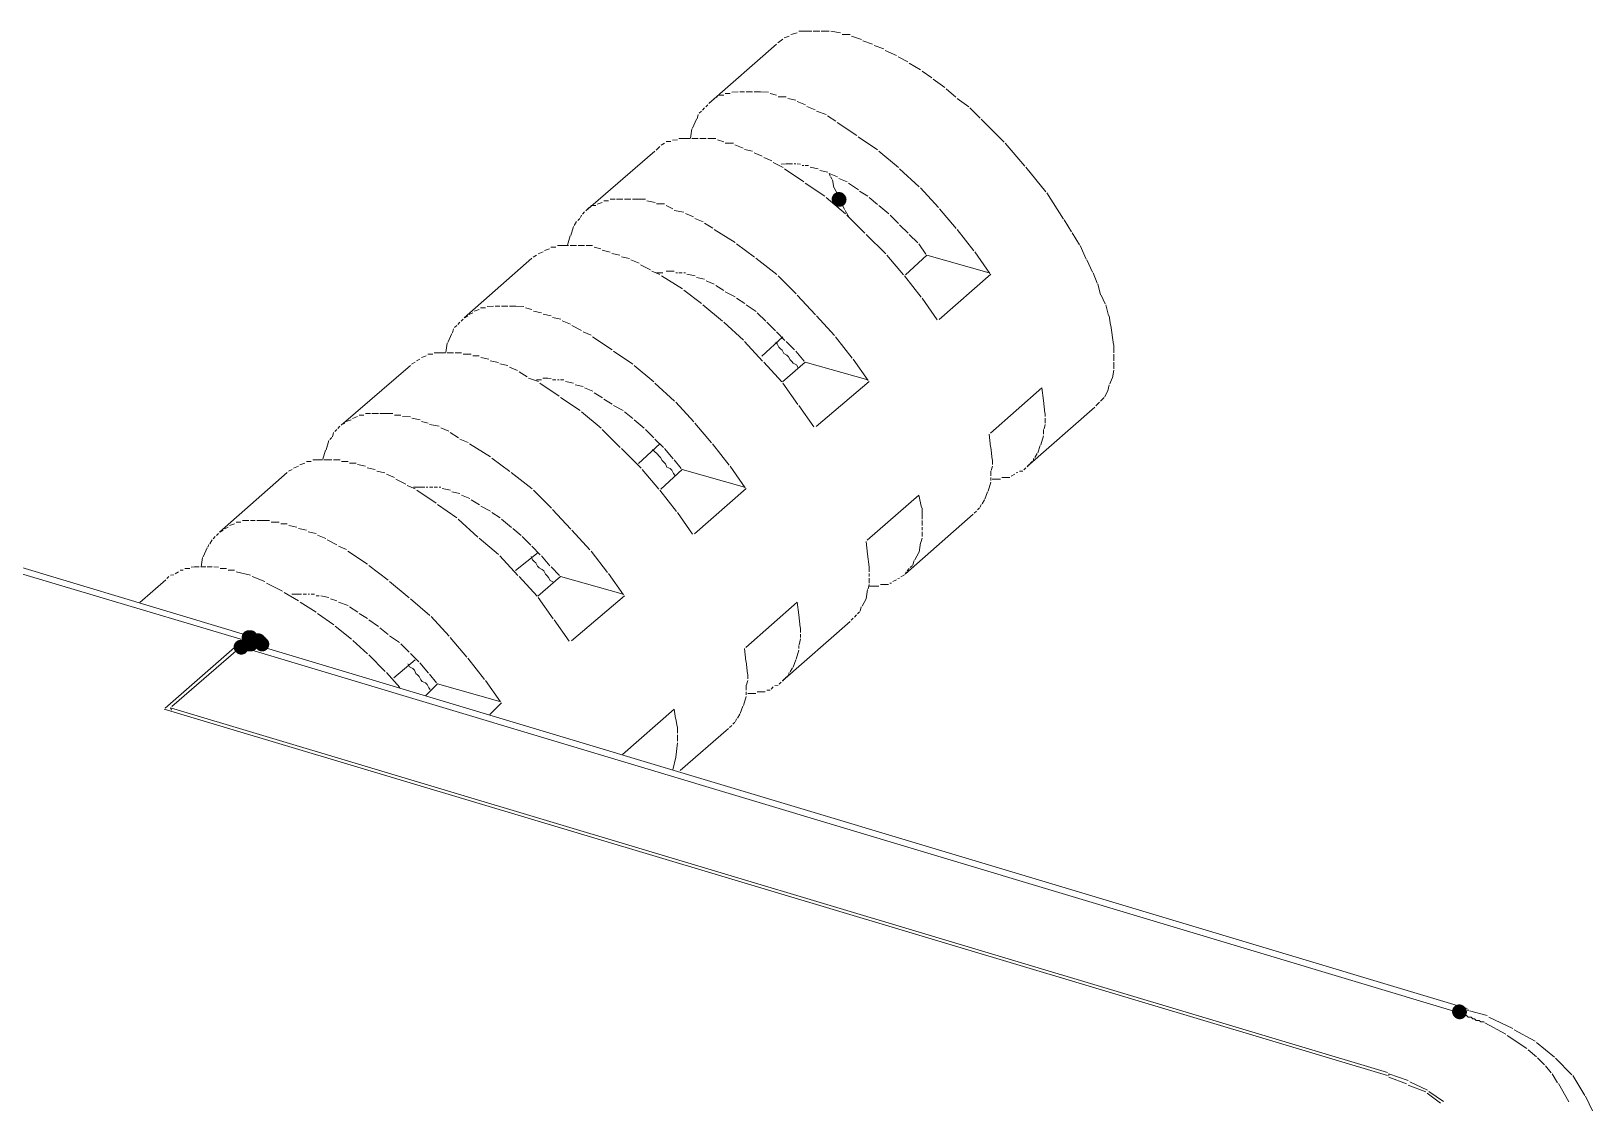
# Model space of a CAD drawing. Header units: millimetres. Extents: x 0 to 297, y 0 to 208.
# Drawn here: x 245.9 to 264.62, y 80 to 92.84 of the extents above; entities that cross this region are included whole.
import ezdxf

# ---------------------------------------------------------------- set-up
doc = ezdxf.new("R2010")
doc.units = ezdxf.units.MM

msp = doc.modelspace()

# ---------------------------------------------------------------- hatches: boundary and pattern name
h = msp.add_hatch(color=7)
edge = h.paths.add_edge_path(flags=0)
edge.add_spline(control_points=[(255.641788, 90.886398), (255.608243, 90.919943), (255.553351, 90.919943), (255.519806, 90.886398), (255.486261, 90.852853), (255.486261, 90.797961), (255.519806, 90.764416), (255.519806, 90.764416), (255.525451, 90.758772), (255.525451, 90.758772), (255.558996, 90.725227), (255.613888, 90.725227), (255.647433, 90.758772), (255.680978, 90.792317), (255.680978, 90.847208), (255.647433, 90.880753), (255.647433, 90.880753), (255.641788, 90.886398), (255.641788, 90.886398)], knot_values=[0, 0, 0, 0, 1, 1, 1, 2, 2, 2, 3, 3, 3, 4, 4, 4, 5, 5, 5, 6, 6, 6, 6], degree=3, periodic=1)
h = msp.add_hatch(color=7)
edge = h.paths.add_edge_path(flags=0)
edge.add_spline(control_points=[(248.473696, 85.519942), (248.440151, 85.553487), (248.38526, 85.553487), (248.351715, 85.519942), (248.31817, 85.486397), (248.31817, 85.431506), (248.351715, 85.397961), (248.351715, 85.397961), (248.357359, 85.392316), (248.357359, 85.392316), (248.390904, 85.358771), (248.445796, 85.358771), (248.479341, 85.392316), (248.512886, 85.425861), (248.512886, 85.480753), (248.479341, 85.514298), (248.479341, 85.514298), (248.473696, 85.519942), (248.473696, 85.519942)], knot_values=[0, 0, 0, 0, 1, 1, 1, 2, 2, 2, 3, 3, 3, 4, 4, 4, 5, 5, 5, 6, 6, 6, 6], degree=3, periodic=1)
h = msp.add_hatch(color=7)
edge = h.paths.add_edge_path(flags=0)
edge.add_spline(control_points=[(248.473696, 85.519942), (248.440151, 85.553487), (248.38526, 85.553487), (248.351715, 85.519942), (248.31817, 85.486397), (248.31817, 85.431506), (248.351715, 85.397961), (248.351715, 85.397961), (248.357359, 85.392316), (248.357359, 85.392316), (248.390904, 85.358771), (248.445796, 85.358771), (248.479341, 85.392316), (248.512886, 85.425861), (248.512886, 85.480753), (248.479341, 85.514298), (248.479341, 85.514298), (248.473696, 85.519942), (248.473696, 85.519942)], knot_values=[0, 0, 0, 0, 1, 1, 1, 2, 2, 2, 3, 3, 3, 4, 4, 4, 5, 5, 5, 6, 6, 6, 6], degree=3, periodic=1)
h = msp.add_hatch(color=7)
edge = h.paths.add_edge_path(flags=0)
edge.add_spline(control_points=[(248.569652, 85.634948), (248.536107, 85.668493), (248.481215, 85.668493), (248.44767, 85.634948), (248.414125, 85.601403), (248.414125, 85.546511), (248.44767, 85.512966), (248.44767, 85.512966), (248.453315, 85.507322), (248.453315, 85.507322), (248.48686, 85.473777), (248.541751, 85.473777), (248.575296, 85.507322), (248.608841, 85.540867), (248.608841, 85.595758), (248.575296, 85.629303), (248.575296, 85.629303), (248.569652, 85.634948), (248.569652, 85.634948)], knot_values=[0, 0, 0, 0, 1, 1, 1, 2, 2, 2, 3, 3, 3, 4, 4, 4, 5, 5, 5, 6, 6, 6, 6], degree=3, periodic=1)
h = msp.add_hatch(color=7)
edge = h.paths.add_edge_path(flags=0)
edge.add_spline(control_points=[(248.569652, 85.634948), (248.536107, 85.668493), (248.481215, 85.668493), (248.44767, 85.634948), (248.414125, 85.601403), (248.414125, 85.546511), (248.44767, 85.512966), (248.44767, 85.512966), (248.453315, 85.507322), (248.453315, 85.507322), (248.48686, 85.473777), (248.541751, 85.473777), (248.575296, 85.507322), (248.608841, 85.540867), (248.608841, 85.595758), (248.575296, 85.629303), (248.575296, 85.629303), (248.569652, 85.634948), (248.569652, 85.634948)], knot_values=[0, 0, 0, 0, 1, 1, 1, 2, 2, 2, 3, 3, 3, 4, 4, 4, 5, 5, 5, 6, 6, 6, 6], degree=3, periodic=1)
h = msp.add_hatch(color=7)
edge = h.paths.add_edge_path(flags=0)
edge.add_spline(control_points=[(248.569652, 85.558395), (248.536107, 85.59194), (248.481215, 85.59194), (248.44767, 85.558395), (248.414125, 85.52485), (248.414125, 85.469958), (248.44767, 85.436413), (248.44767, 85.436413), (248.453315, 85.430769), (248.453315, 85.430769), (248.48686, 85.397224), (248.541751, 85.397224), (248.575296, 85.430769), (248.608841, 85.464314), (248.608841, 85.519206), (248.575296, 85.552751), (248.575296, 85.552751), (248.569652, 85.558395), (248.569652, 85.558395)], knot_values=[0, 0, 0, 0, 1, 1, 1, 2, 2, 2, 3, 3, 3, 4, 4, 4, 5, 5, 5, 6, 6, 6, 6], degree=3, periodic=1)
h = msp.add_hatch(color=7)
edge = h.paths.add_edge_path(flags=0)
edge.add_spline(control_points=[(248.588702, 85.634948), (248.555157, 85.668493), (248.500265, 85.668493), (248.46672, 85.634948), (248.433175, 85.601403), (248.433175, 85.546511), (248.46672, 85.512966), (248.46672, 85.512966), (248.472365, 85.507322), (248.472365, 85.507322), (248.50591, 85.473777), (248.560801, 85.473777), (248.594346, 85.507322), (248.627891, 85.540867), (248.627891, 85.595758), (248.594346, 85.629303), (248.594346, 85.629303), (248.588702, 85.634948), (248.588702, 85.634948)], knot_values=[0, 0, 0, 0, 1, 1, 1, 2, 2, 2, 3, 3, 3, 4, 4, 4, 5, 5, 5, 6, 6, 6, 6], degree=3, periodic=1)
h = msp.add_hatch(color=7)
edge = h.paths.add_edge_path(flags=0)
edge.add_spline(control_points=[(248.588702, 85.558395), (248.555157, 85.59194), (248.500265, 85.59194), (248.46672, 85.558395), (248.433175, 85.52485), (248.433175, 85.469958), (248.46672, 85.436413), (248.46672, 85.436413), (248.472365, 85.430769), (248.472365, 85.430769), (248.50591, 85.397224), (248.560801, 85.397224), (248.594346, 85.430769), (248.627891, 85.464314), (248.627891, 85.519206), (248.594346, 85.552751), (248.594346, 85.552751), (248.588702, 85.558395), (248.588702, 85.558395)], knot_values=[0, 0, 0, 0, 1, 1, 1, 2, 2, 2, 3, 3, 3, 4, 4, 4, 5, 5, 5, 6, 6, 6, 6], degree=3, periodic=1)
h = msp.add_hatch(color=7)
edge = h.paths.add_edge_path(flags=0)
edge.add_spline(control_points=[(248.684658, 85.596848), (248.651113, 85.630393), (248.596221, 85.630393), (248.562676, 85.596848), (248.529131, 85.563303), (248.529131, 85.508411), (248.562676, 85.474866), (248.562676, 85.474866), (248.56832, 85.469222), (248.56832, 85.469222), (248.601865, 85.435677), (248.656757, 85.435677), (248.690302, 85.469222), (248.723847, 85.502767), (248.723847, 85.557658), (248.690302, 85.591203), (248.690302, 85.591203), (248.684658, 85.596848), (248.684658, 85.596848)], knot_values=[0, 0, 0, 0, 1, 1, 1, 2, 2, 2, 3, 3, 3, 4, 4, 4, 5, 5, 5, 6, 6, 6, 6], degree=3, periodic=1)
h = msp.add_hatch(color=7)
edge = h.paths.add_edge_path(flags=0)
edge.add_spline(control_points=[(248.703708, 85.577445), (248.670163, 85.61099), (248.615271, 85.61099), (248.581726, 85.577445), (248.548181, 85.5439), (248.548181, 85.489008), (248.581726, 85.455463), (248.581726, 85.455463), (248.58737, 85.449819), (248.58737, 85.449819), (248.620915, 85.416274), (248.675807, 85.416274), (248.709352, 85.449819), (248.742897, 85.483364), (248.742897, 85.538256), (248.709352, 85.571801), (248.709352, 85.571801), (248.703708, 85.577445), (248.703708, 85.577445)], knot_values=[0, 0, 0, 0, 1, 1, 1, 2, 2, 2, 3, 3, 3, 4, 4, 4, 5, 5, 5, 6, 6, 6, 6], degree=3, periodic=1)
h = msp.add_hatch(color=7)
edge = h.paths.add_edge_path(flags=0)
edge.add_spline(control_points=[(248.722758, 85.558395), (248.689213, 85.59194), (248.634321, 85.59194), (248.600776, 85.558395), (248.567231, 85.52485), (248.567231, 85.469958), (248.600776, 85.436413), (248.600776, 85.436413), (248.60642, 85.430769), (248.60642, 85.430769), (248.639965, 85.397224), (248.694857, 85.397224), (248.728402, 85.430769), (248.761947, 85.464314), (248.761947, 85.519206), (248.728402, 85.552751), (248.728402, 85.552751), (248.722758, 85.558395), (248.722758, 85.558395)], knot_values=[0, 0, 0, 0, 1, 1, 1, 2, 2, 2, 3, 3, 3, 4, 4, 4, 5, 5, 5, 6, 6, 6, 6], degree=3, periodic=1)
h = msp.add_hatch(color=7)
edge = h.paths.add_edge_path(flags=0)
edge.add_spline(control_points=[(263.077991, 81.150437), (263.044446, 81.183982), (262.989554, 81.183982), (262.956009, 81.150437), (262.922464, 81.116892), (262.922464, 81.062), (262.956009, 81.028455), (262.956009, 81.028455), (262.961654, 81.022811), (262.961654, 81.022811), (262.995199, 80.989266), (263.05009, 80.989266), (263.083635, 81.022811), (263.11718, 81.056356), (263.11718, 81.111247), (263.083635, 81.144792), (263.083635, 81.144792), (263.077991, 81.150437), (263.077991, 81.150437)], knot_values=[0, 0, 0, 0, 1, 1, 1, 2, 2, 2, 3, 3, 3, 4, 4, 4, 5, 5, 5, 6, 6, 6, 6], degree=3, periodic=1)
h = msp.add_hatch(color=7)
h.dxf.hatch_style = 2
h.paths.add_polyline_path([(263.352139, 81.127722), (263.352139, 80.955214)])
h = msp.add_hatch(color=7)
h.dxf.hatch_style = 2
h.paths.add_polyline_path([(263.659056, 80.974264), (263.659056, 80.801756)])
h = msp.add_hatch(color=7)
h.dxf.hatch_style = 2
h.paths.add_polyline_path([(263.927167, 80.821158), (263.927167, 80.64865)])
h = msp.add_hatch(color=7)
h.dxf.hatch_style = 2
h.paths.add_polyline_path([(264.157178, 80.629247), (264.157178, 80.456739)])
h = msp.add_hatch(color=7)
h.dxf.hatch_style = 2
h.paths.add_polyline_path([(264.368139, 80.418639), (264.368139, 80.246131)])
h = msp.add_hatch(color=7)
h.dxf.hatch_style = 2
h.paths.add_polyline_path([(264.521244, 80.169578), (264.521244, 79.997069)])

# ---------------------------------------------------------------- linework, layer by layer
at = {"color": 7, "lineweight": 15}
for points in [[(255.158875, 92.837651), (255.101019, 92.837299)], [(255.158875, 92.837651), (255.254831, 92.837651)], [(255.273881, 92.837651), (255.350786, 92.837651)], [(255.369836, 92.837651), (255.465792, 92.837651)], [(255.484842, 92.837651), (255.600553, 92.817896)], [(254.833261, 92.684546), (254.023283, 91.970524)], [(254.909814, 92.742049), (254.848431, 92.699715)], [(254.986367, 92.780149), (254.9271, 92.758982)], [(255.082322, 92.818601), (255.004358, 92.79814)], [(255.618897, 92.799551), (255.715206, 92.799199)], [(255.733903, 92.780149), (255.850672, 92.740285)], [(255.867958, 92.722646), (255.984728, 92.682782)], [(256.002367, 92.665143), (256.118783, 92.625279)], [(256.136422, 92.60764), (256.272594, 92.548374)], [(256.289881, 92.531088), (256.407356, 92.471115)], [(256.423936, 92.454535), (256.561167, 92.374807)], [(256.577394, 92.358579), (256.695928, 92.278499)], [(254.277283, 92.090468), (254.219428, 92.089763)], [(254.373239, 92.109518), (254.296333, 92.109165)], [(254.449792, 92.109518), (254.392289, 92.109518)], [(254.545747, 92.109518), (254.469194, 92.109518)], [(254.641703, 92.109518), (254.564797, 92.109518)], [(254.641703, 92.109518), (254.737658, 92.109165)], [(254.756708, 92.090468), (254.834672, 92.069654)], [(256.71145, 92.262976), (256.849386, 92.16314)], [(256.864908, 92.147971), (256.9845, 92.047429)], [(253.970719, 91.91796), (253.946025, 91.892913)], [(254.009172, 91.95606), (253.984478, 91.931365)], [(254.066675, 92.013563), (254.022578, 91.969818)], [(254.124178, 92.052015), (254.08255, 92.02979)], [(254.200731, 92.071065), (254.142522, 92.070713)], [(254.852311, 92.052015), (254.948619, 92.051663)], [(254.967317, 92.032965), (255.064331, 92.012857)], [(255.082322, 91.994513), (255.180042, 91.954296)], [(255.197328, 91.93701), (255.295047, 91.896793)], [(256.998964, 92.032965), (257.1369, 91.933129)], [(257.152069, 91.91796), (257.272719, 91.79731)], [(253.874764, 91.783551), (253.826081, 91.677365)], [(253.894167, 91.841054), (253.881114, 91.789901)], [(253.932267, 91.879507), (253.907572, 91.854813)], [(255.312333, 91.879507), (255.42875, 91.839643)], [(255.446389, 91.822004), (255.545519, 91.761326)], [(255.561394, 91.745451), (255.794933, 91.588465)], [(257.286478, 91.783551), (257.560233, 91.509796)], [(253.645106, 91.53449), (253.586897, 91.534138)], [(253.740708, 91.55354), (253.663803, 91.553188)], [(253.740708, 91.55354), (253.798211, 91.55354)], [(253.817261, 91.668546), (253.801386, 91.556715)], [(253.817261, 91.55354), (253.894167, 91.55354)], [(253.913217, 91.55354), (253.989769, 91.55354)], [(254.009172, 91.55354), (254.105128, 91.55354)], [(254.124178, 91.53449), (254.202142, 91.514029)], [(255.810808, 91.572943), (256.043994, 91.41631)], [(253.376642, 91.400435), (252.547967, 90.686765)], [(253.434144, 91.457938), (253.390047, 91.41384)], [(253.491647, 91.496038), (253.450019, 91.473813)], [(253.5682, 91.51544), (253.510344, 91.514735)], [(254.219781, 91.496038), (254.316089, 91.496038)], [(254.334786, 91.476988), (254.432858, 91.436771)], [(254.449792, 91.419485), (254.546806, 91.399376)], [(254.564797, 91.381385), (254.662869, 91.340815)], [(256.059869, 91.400435), (256.294467, 91.20429)], [(257.573992, 91.496038), (257.810353, 91.221224)], [(254.679803, 91.323882), (254.777875, 91.283313)], [(254.794808, 91.266379), (254.912283, 91.206054)], [(254.948267, 91.246976), (254.890058, 91.246624)], [(254.928864, 91.189474), (255.162403, 91.03284)], [(254.948267, 91.246976), (255.024819, 91.246976)], [(255.043869, 91.246976), (255.063272, 91.246976)], [(255.082322, 91.246976), (255.121833, 91.245918)], [(255.139825, 91.227926), (255.158875, 91.227926)], [(255.178278, 91.227926), (255.217436, 91.226868)], [(255.235781, 91.208876), (255.332442, 91.188415)], [(255.350786, 91.170424), (255.447447, 91.150315)], [(256.308931, 91.189474), (256.543881, 90.973574)], [(257.823053, 91.208876), (258.060119, 90.914307)], [(255.178278, 91.016965), (255.411464, 90.860332)], [(255.465792, 91.131971), (255.476375, 91.102338)], [(255.465792, 91.131971), (255.563511, 91.091754)], [(255.484842, 91.093871), (255.495425, 91.063885)], [(255.503892, 91.055418), (255.519414, 90.963343)], [(255.580797, 91.074468), (255.678517, 91.034251)], [(255.695803, 91.016965), (255.814336, 90.936885)], [(252.744111, 90.786954), (252.684492, 90.765788)], [(252.820664, 90.806357), (252.762808, 90.805651)], [(252.897569, 90.825407), (252.839361, 90.824701)], [(252.993172, 90.825407), (252.916619, 90.825407)], [(253.089128, 90.825407), (253.012575, 90.825407)], [(253.185083, 90.825407), (253.108178, 90.825407)], [(253.185083, 90.825407), (253.261989, 90.825054)], [(253.280686, 90.806357), (253.3777, 90.786249)], [(255.427339, 90.844457), (255.661936, 90.648313)], [(255.523294, 90.959463), (255.570919, 90.873738)], [(255.580797, 90.86386), (255.580797, 90.844457)], [(255.599847, 90.806357), (255.648883, 90.699818)], [(255.829858, 90.921363), (255.928989, 90.860685)], [(255.944864, 90.844457), (256.045053, 90.763318)], [(256.557992, 90.959463), (256.77495, 90.723454)], [(258.072114, 90.90196), (258.272492, 90.586576)], [(252.476, 90.595396), (252.450953, 90.570701)], [(252.49505, 90.633849), (252.484467, 90.603863)], [(252.533503, 90.671949), (252.508456, 90.647254)], [(252.591006, 90.729451), (252.546908, 90.685707)], [(252.667558, 90.748854), (252.60935, 90.748149)], [(253.395692, 90.767904), (253.492, 90.767551)], [(253.510697, 90.748854), (253.590072, 90.707579)], [(253.606653, 90.691351), (253.722364, 90.671243)], [(253.740708, 90.652899), (253.838781, 90.612682)], [(253.855714, 90.595396), (253.953786, 90.555179)], [(255.65735, 90.691351), (255.704975, 90.605274)], [(255.6764, 90.633849), (255.893006, 90.417243)], [(256.059869, 90.748854), (256.179461, 90.648313)], [(256.193925, 90.633849), (256.295525, 90.532249)], [(256.788003, 90.710401), (256.986617, 90.473688)], [(252.399094, 90.49944), (252.366992, 90.390785)], [(252.437547, 90.556943), (252.409678, 90.510376)], [(253.970719, 90.537893), (254.06985, 90.477215)], [(254.085725, 90.46134), (254.337961, 90.30506)], [(255.906411, 90.403838), (256.142067, 90.168182)], [(256.308931, 90.518843), (256.410531, 90.417243)], [(256.423936, 90.403838), (256.525536, 90.302238)], [(256.998964, 90.46134), (257.197931, 90.204871)], [(258.283075, 90.576346), (258.3688, 90.433118)], [(258.378678, 90.422888), (258.464403, 90.27966)], [(252.111581, 90.231329), (252.052314, 90.210163)], [(252.188486, 90.250379), (252.130278, 90.250026)], [(252.265039, 90.269782), (252.206831, 90.269076)], [(252.265039, 90.269782), (252.341592, 90.269782)], [(252.360994, 90.384435), (252.328539, 90.275779)], [(252.360994, 90.269782), (252.437547, 90.269782)], [(252.456597, 90.269782), (252.533503, 90.269782)], [(252.552553, 90.269782), (252.629458, 90.269076)], [(252.648508, 90.250379), (252.726472, 90.229918)], [(254.354189, 90.288832), (254.568678, 90.131493)], [(256.538942, 90.288832), (256.623608, 90.165713)], [(258.474633, 90.269782), (258.543425, 90.105035)], [(251.900972, 90.116324), (251.090994, 89.402301)], [(251.958475, 90.154776), (251.916847, 90.132199)], [(252.035028, 90.192876), (251.975408, 90.17171)], [(252.744111, 90.212279), (252.841125, 90.191818)], [(252.859117, 90.173826), (252.956131, 90.153718)], [(252.974122, 90.135374), (253.071136, 90.115265)], [(253.089128, 90.097274), (253.186847, 90.056704)], [(253.204133, 90.039771), (253.321608, 89.979446)], [(254.5842, 90.116324), (254.837142, 89.920532)], [(256.155472, 90.154776), (256.354086, 89.91771)], [(256.634897, 90.154776), (256.380544, 89.919474)], [(256.634897, 90.154776), (257.383139, 89.94311)], [(257.209572, 90.192876), (257.390194, 89.935701)], [(258.551186, 90.097274), (258.619272, 89.952282)], [(253.338189, 89.962865), (253.436261, 89.922649)], [(253.395692, 89.943815), (253.472597, 89.943815)], [(253.453194, 89.905363), (253.705431, 89.749082)], [(253.5682, 89.962865), (253.510344, 89.962513)], [(253.5682, 89.962865), (253.607711, 89.96216)], [(253.625703, 89.943815), (253.645106, 89.943815)], [(253.664156, 89.943815), (253.702256, 89.943815)], [(253.721658, 89.943815), (253.742825, 89.941699)], [(253.760111, 89.924765), (253.856772, 89.904657)], [(253.874764, 89.886313), (253.971778, 89.866204)], [(253.989769, 89.84786), (254.087842, 89.807643)], [(254.852311, 89.905363), (255.068917, 89.68911)], [(256.366433, 89.905363), (256.5654, 89.648893)], [(257.401483, 89.924765), (256.783417, 89.383251)], [(258.628092, 89.943815), (258.677833, 89.817168)], [(253.721658, 89.732854), (253.936147, 89.575868)], [(254.104775, 89.790357), (254.203906, 89.729679)], [(254.219781, 89.713804), (254.337256, 89.653832)], [(255.082322, 89.675351), (255.299281, 89.439343)], [(258.685594, 89.80976), (258.718403, 89.680643)], [(258.723694, 89.675351), (258.772731, 89.569165)], [(251.268442, 89.502843), (251.208822, 89.481676)], [(251.344994, 89.522246), (251.287139, 89.52154)], [(251.44095, 89.541296), (251.364044, 89.540943)], [(251.517503, 89.541296), (251.46, 89.541296)], [(251.613458, 89.541296), (251.536906, 89.541296)], [(251.709061, 89.541296), (251.632508, 89.541296)], [(251.709061, 89.541296), (251.805369, 89.540943)], [(251.824067, 89.522246), (251.902383, 89.501785)], [(251.920022, 89.483793), (252.017036, 89.463685)], [(253.951669, 89.560346), (254.186267, 89.364201)], [(254.354189, 89.637251), (254.452967, 89.576574)], [(254.469194, 89.560346), (254.587728, 89.480265)], [(256.577394, 89.637251), (256.757664, 89.380076)], [(258.781197, 89.560346), (258.814358, 89.431582)], [(250.999978, 89.311285), (250.975283, 89.28659)], [(251.038431, 89.349738), (251.013736, 89.325043)], [(251.076883, 89.387838), (251.051836, 89.363143)], [(251.134386, 89.42629), (251.092758, 89.404065)], [(251.191889, 89.464743), (251.150261, 89.442165)], [(252.035028, 89.44534), (252.131689, 89.425232)], [(252.150033, 89.40724), (252.246694, 89.387132)], [(252.265039, 89.368788), (252.362758, 89.328571)], [(252.380044, 89.311285), (252.497519, 89.251313)], [(254.200731, 89.349738), (254.435681, 89.133838)], [(254.60325, 89.464743), (254.704497, 89.363143)], [(254.718256, 89.349738), (254.819503, 89.248138)], [(255.312333, 89.42629), (255.529292, 89.190282)], [(258.81965, 89.42629), (258.835525, 89.31446)], [(258.8387, 89.311285), (258.854928, 89.199454)], [(250.884972, 89.100676), (250.869097, 88.988846)], [(250.942475, 89.215682), (250.893792, 89.109143)], [(250.961878, 89.273185), (250.948825, 89.221679)], [(252.5141, 89.234732), (252.612172, 89.194163)], [(252.629106, 89.177229), (252.862644, 89.020596)], [(254.449792, 89.119726), (254.66675, 88.883365)], [(254.909814, 89.177229), (254.655461, 88.941926)], [(254.823736, 89.110201), (254.842786, 89.090799), (254.861836, 89.052699), (254.881239, 89.033296), (254.900289, 89.014246), (254.919339, 88.975793), (254.957792, 88.956743), (254.976842, 88.937693), (254.996244, 88.89924), (255.015294, 88.88019), (255.034344, 88.860788), (255.072797, 88.841738), (255.091847, 88.803285)], [(254.833261, 89.234732), (254.934508, 89.133132)], [(254.948267, 89.119726), (255.049514, 89.018126)], [(255.542344, 89.177229), (255.741311, 88.92076)], [(258.858103, 89.196279), (258.873978, 89.084449)], [(250.559358, 88.908765), (250.517731, 88.88654)], [(250.635911, 88.947218), (250.576292, 88.926051)], [(250.712464, 88.966268), (250.654608, 88.965915)], [(250.789369, 88.985671), (250.731161, 88.984965)], [(250.789369, 88.985671), (250.865922, 88.985671)], [(250.884972, 88.985671), (250.961878, 88.985671)], [(250.980928, 88.985671), (251.057833, 88.985318)], [(251.076883, 88.966268), (251.172839, 88.966268)], [(251.191889, 88.947218), (251.268794, 88.946865)], [(251.287492, 88.928168), (251.384506, 88.90806)], [(252.878167, 89.004721), (253.111706, 88.848088)], [(255.063272, 89.004721), (255.165578, 88.883013)], [(255.753306, 88.908765), (255.933575, 88.65159)], [(258.877153, 89.081274), (258.877153, 88.985671)], [(258.877153, 88.966268), (258.877153, 88.889715)], [(250.444353, 88.832213), (249.615678, 88.118543)], [(250.501856, 88.870665), (250.460228, 88.848088)], [(251.402497, 88.889715), (251.499511, 88.869607)], [(251.517503, 88.851263), (251.614517, 88.831154)], [(251.632508, 88.813163), (251.730581, 88.772593)], [(251.747514, 88.75566), (251.846644, 88.694982)], [(253.127581, 88.832213), (253.361825, 88.636068)], [(254.679803, 88.870665), (254.896761, 88.634304)], [(255.178278, 88.870665), (254.905228, 88.635715)], [(255.178278, 88.870665), (255.926519, 88.658999)], [(258.877153, 88.77471), (258.861631, 88.682635)], [(258.877153, 88.870665), (258.877153, 88.79376)], [(251.862519, 88.678754), (251.978936, 88.63889)], [(252.015978, 88.659704), (251.957769, 88.658999)], [(251.996575, 88.621251), (252.230114, 88.464618)], [(252.092531, 88.678754), (252.034322, 88.678401)], [(252.092531, 88.678754), (252.131689, 88.678049)], [(252.150033, 88.659704), (252.188486, 88.659704)], [(252.207536, 88.659704), (252.226586, 88.659704)], [(252.245989, 88.659704), (252.285147, 88.658646)], [(252.303492, 88.640654), (252.400153, 88.620546)], [(252.418497, 88.602201), (252.515158, 88.582093)], [(252.533503, 88.563749), (252.631222, 88.523532)], [(253.376642, 88.621251), (253.611592, 88.405351)], [(254.909814, 88.621251), (255.090436, 88.364076)], [(255.944864, 88.640654), (255.307747, 88.099493)], [(258.014611, 88.563749), (257.396544, 88.022588)], [(258.014611, 88.563749), (258.031544, 88.413113)], [(258.81965, 88.602201), (258.805186, 88.530235)], [(258.858103, 88.678754), (258.828117, 88.610668)], [(252.245989, 88.448743), (252.479175, 88.29211)], [(252.648508, 88.506246), (252.747286, 88.445568)], [(252.763514, 88.429693), (252.862292, 88.369015)], [(252.878167, 88.35314), (252.995994, 88.293168)], [(253.625703, 88.39124), (253.842661, 88.155232)], [(255.101372, 88.35314), (255.281994, 88.095965)], [(258.034014, 88.410643), (258.050594, 88.259654)], [(258.704644, 88.39124), (258.660547, 88.347496)], [(258.762147, 88.448743), (258.71805, 88.404999)], [(258.8006, 88.525649), (258.770614, 88.457563)], [(249.735269, 88.180632), (249.67565, 88.159465)], [(249.811822, 88.219085), (249.752203, 88.197565)], [(249.888375, 88.238135), (249.830519, 88.237429)], [(249.965281, 88.257185), (249.907072, 88.256832)], [(250.060883, 88.257185), (249.984331, 88.257185)], [(250.156839, 88.257185), (250.080286, 88.257185)], [(250.156839, 88.257185), (250.233744, 88.256832)], [(250.252794, 88.238135), (250.3297, 88.237782)], [(250.348397, 88.219085), (250.444706, 88.218732)], [(250.463403, 88.199682), (250.560417, 88.179574)], [(250.578408, 88.161582), (250.656372, 88.140768)], [(252.49505, 88.276588), (252.729647, 88.08009)], [(253.012575, 88.276588), (253.112764, 88.195449)], [(253.127581, 88.180632), (253.247172, 88.08009)], [(258.647142, 88.333738), (257.837517, 87.620068)], [(258.053064, 88.257185), (258.053064, 88.219085)], [(258.053064, 88.199682), (258.053064, 88.142179)], [(249.524308, 88.027174), (249.511256, 87.975668)], [(249.562761, 88.065626), (249.538067, 88.040932)], [(249.601214, 88.104079), (249.576167, 88.079032)], [(249.658364, 88.142179), (249.617089, 88.119954)], [(250.674364, 88.123129), (250.790075, 88.103021)], [(250.808419, 88.084676), (250.906139, 88.04446)], [(250.923425, 88.027174), (251.022556, 87.966496)], [(252.744111, 88.065626), (252.960717, 87.849021)], [(253.261636, 88.065626), (253.363236, 87.964026)], [(253.855714, 88.142179), (254.054328, 87.905465)], [(257.382081, 88.008124), (257.399014, 87.857135)], [(258.034014, 87.989074), (258.001558, 87.880065)], [(258.034014, 88.065626), (258.034014, 88.008124)], [(258.053064, 88.123129), (258.040011, 88.071624)], [(249.428706, 87.816565), (249.39625, 87.707557)], [(249.466806, 87.931571), (249.434703, 87.822563)], [(249.505258, 87.969671), (249.480564, 87.944976)], [(251.038431, 87.950621), (251.13615, 87.910404)], [(251.153436, 87.893118), (251.405672, 87.736838)], [(252.974122, 87.835615), (253.209778, 87.59996)], [(253.434144, 87.893118), (253.179792, 87.658168)], [(253.347714, 87.82609), (253.367117, 87.806688), (253.405217, 87.768588), (253.424619, 87.749185), (253.443669, 87.730135), (253.462719, 87.692035), (253.482122, 87.672632), (253.501172, 87.653582), (253.520222, 87.615129), (253.558675, 87.596079), (253.577725, 87.577029), (253.597128, 87.538576), (253.616178, 87.519526)], [(253.376642, 87.950621), (253.478242, 87.849021)], [(253.491647, 87.835615), (253.594306, 87.713907)], [(254.066675, 87.893118), (254.265642, 87.636649)], [(257.401483, 87.854665), (257.418064, 87.703676)], [(257.995561, 87.874068), (257.964164, 87.785168)], [(249.102739, 87.624654), (249.043119, 87.603488)], [(249.179292, 87.663107), (249.120025, 87.64194)], [(249.256197, 87.682157), (249.197989, 87.681804)], [(249.33275, 87.70156), (249.274542, 87.700854)], [(249.33275, 87.70156), (249.390253, 87.70156)], [(249.409303, 87.70156), (249.505258, 87.70156)], [(249.524308, 87.70156), (249.601567, 87.701207)], [(249.620264, 87.682157), (249.697169, 87.681804)], [(249.715867, 87.663107), (249.793125, 87.662754)], [(249.811822, 87.644057), (249.908836, 87.623949)], [(249.926828, 87.605604), (250.023842, 87.585496)], [(251.4219, 87.72061), (251.636389, 87.563624)], [(253.606653, 87.70156), (253.690261, 87.598549)], [(254.277283, 87.624654), (254.457906, 87.367479)], [(257.420533, 87.624654), (257.407481, 87.573501)], [(257.420533, 87.70156), (257.420533, 87.644057)], [(257.823053, 87.605604), (257.798358, 87.58091)], [(257.861506, 87.644057), (257.836458, 87.61901)], [(257.899606, 87.682157), (257.874911, 87.657463)], [(257.919008, 87.72061), (257.908072, 87.690976)], [(257.957108, 87.778113), (257.929592, 87.731193)], [(248.968683, 87.548101), (248.158706, 86.834079)], [(249.026186, 87.586554), (248.984558, 87.563976)], [(250.041833, 87.567151), (250.138494, 87.547043)], [(250.156839, 87.529051), (250.254558, 87.488482)], [(250.271844, 87.471549), (250.389319, 87.411576)], [(251.651911, 87.548101), (251.904853, 87.35231)], [(253.223183, 87.586554), (253.421797, 87.34984)], [(253.702256, 87.586554), (253.448256, 87.351251)], [(253.702256, 87.586554), (254.45085, 87.374888)], [(257.401483, 87.433096), (257.369028, 87.324088)], [(257.401483, 87.567151), (257.401483, 87.509649)], [(257.401483, 87.490599), (257.401483, 87.452146)], [(257.516489, 87.471549), (257.420181, 87.471196)], [(257.631494, 87.490599), (257.535186, 87.490246)], [(257.688997, 87.529051), (257.647369, 87.506474)], [(257.727097, 87.548101), (257.705931, 87.545985)], [(257.7846, 87.567151), (257.745442, 87.566446)], [(250.4059, 87.394643), (250.503972, 87.354426)], [(250.540308, 87.375593), (250.4821, 87.37524)], [(250.520906, 87.33714), (250.754444, 87.180507)], [(250.540308, 87.375593), (250.616861, 87.375593)], [(250.635911, 87.375593), (250.654961, 87.375593)], [(250.674364, 87.375593), (250.712464, 87.375593)], [(250.731867, 87.375593), (250.769967, 87.375593)], [(250.789369, 87.375593), (250.810536, 87.373476)], [(250.827469, 87.356543), (250.924483, 87.336435)], [(250.942475, 87.31809), (251.039489, 87.297982)], [(251.057481, 87.279638), (251.155553, 87.239421)], [(251.172486, 87.222135), (251.271617, 87.161457)], [(251.920022, 87.33714), (252.136628, 87.120888)], [(253.434144, 87.33714), (253.633111, 87.080671)], [(254.469194, 87.356543), (253.851128, 86.815029)], [(256.538942, 87.279638), (255.920875, 86.738476)], [(256.538942, 87.279638), (256.572456, 87.131118)], [(257.324578, 87.222135), (257.297061, 87.175568)], [(257.363031, 87.31809), (257.331986, 87.229543)], [(250.769967, 87.164985), (251.003506, 87.007999)], [(251.287492, 87.145582), (251.404967, 87.08561)], [(251.4219, 87.069029), (251.520678, 87.008351)], [(252.150033, 87.107482), (252.366992, 86.871121)], [(253.645106, 87.069029), (253.825375, 86.811854)], [(257.190522, 87.049979), (256.380897, 86.335957)], [(256.577394, 87.126532), (256.577394, 86.992476)], [(257.228975, 87.088079), (257.204281, 87.063385)], [(257.267075, 87.126532), (257.242381, 87.101838)], [(257.286478, 87.164985), (257.275894, 87.134999)], [(248.202097, 86.858068), (248.160469, 86.835843)], [(248.2596, 86.896521), (248.217972, 86.873943)], [(248.336153, 86.934974), (248.276533, 86.913807)], [(248.412706, 86.954024), (248.35485, 86.953318)], [(248.508661, 86.973074), (248.431403, 86.972721)], [(248.585214, 86.973074), (248.527711, 86.973074)], [(248.681169, 86.973074), (248.604264, 86.973074)], [(248.681169, 86.973074), (248.758075, 86.972721)], [(248.776772, 86.954024), (248.873081, 86.953671)], [(248.891778, 86.934974), (248.969036, 86.934621)], [(248.987733, 86.915571), (249.084394, 86.895463)], [(249.102739, 86.877471), (249.1994, 86.85701)], [(251.019381, 86.992476), (251.254331, 86.776576)], [(251.536906, 86.992476), (251.656497, 86.891935)], [(251.670961, 86.877471), (251.77115, 86.796332)], [(252.380044, 86.858068), (252.597003, 86.62206)], [(256.577394, 86.973074), (256.577394, 86.915571)], [(256.577394, 86.896521), (256.577394, 86.858068)], [(248.029589, 86.68556), (248.019006, 86.655926)], [(248.067689, 86.743063), (248.040172, 86.696143)], [(248.106142, 86.781515), (248.081447, 86.756821)], [(248.144594, 86.819968), (248.119547, 86.794921)], [(249.217744, 86.839018), (249.314406, 86.81891)], [(249.33275, 86.800565), (249.430469, 86.760349)], [(249.447756, 86.743063), (249.565231, 86.68309)], [(249.581811, 86.66651), (249.679883, 86.626293)], [(251.268442, 86.762465), (251.503039, 86.566321)], [(251.785967, 86.781515), (251.887214, 86.679915)], [(251.900972, 86.66651), (252.002219, 86.56491)], [(255.906411, 86.724013), (255.923344, 86.573024)], [(256.557992, 86.704963), (256.542117, 86.593132)], [(256.577394, 86.762465), (256.563989, 86.71096)], [(256.577394, 86.839018), (256.577394, 86.781515)], [(244.867289, 86.609007), (248.413411, 85.554201)], [(245.001344, 86.64746), (248.509367, 85.592301)], [(247.952683, 86.532454), (247.936808, 86.420624)], [(248.010186, 86.64746), (247.961503, 86.540921)], [(249.696817, 86.609007), (249.930356, 86.452374)], [(251.517503, 86.551504), (251.734461, 86.315496)], [(251.977525, 86.589957), (251.705181, 86.374763)], [(251.891447, 86.541979), (251.910497, 86.503526), (251.929547, 86.484476), (251.94895, 86.465426), (251.968, 86.426974), (251.98705, 86.407924), (252.025503, 86.388521), (252.044553, 86.369471), (252.063956, 86.331018), (252.083006, 86.311968), (252.102056, 86.292918), (252.121106, 86.254465), (252.159558, 86.235415)], [(252.015978, 86.551504), (252.118283, 86.429796)], [(252.610056, 86.609007), (252.809022, 86.352538)], [(255.925461, 86.570554), (255.942394, 86.419918)], [(256.481439, 86.494001), (256.468386, 86.442496)], [(256.538942, 86.589957), (256.491317, 86.503879)], [(247.550164, 86.302443), (247.525469, 86.277749)], [(247.607667, 86.321493), (247.568508, 86.320435)], [(247.665169, 86.359946), (247.623894, 86.337368)], [(247.722672, 86.378996), (247.683514, 86.377938)], [(247.799578, 86.398046), (247.741369, 86.397693)], [(247.857081, 86.417449), (247.817569, 86.41639)], [(247.857081, 86.417449), (247.914583, 86.417449)], [(247.933633, 86.417449), (247.991136, 86.417449)], [(248.010186, 86.417449), (248.067689, 86.417449)], [(248.087092, 86.417449), (248.144947, 86.416743)], [(248.163644, 86.398046), (248.24055, 86.397693)], [(248.2596, 86.378996), (248.336506, 86.378643)], [(248.355203, 86.359946), (248.528417, 86.320788)], [(248.546761, 86.302443), (248.701983, 86.243176)], [(249.945878, 86.436499), (250.180122, 86.26011)], [(251.747514, 86.302443), (251.964472, 86.066082)], [(252.245989, 86.302443), (251.972939, 86.067846)], [(252.130983, 86.417449), (252.232231, 86.315849)], [(252.245989, 86.302443), (252.994231, 86.090776)], [(252.820664, 86.340543), (253.001286, 86.083368)], [(255.944864, 86.417449), (255.944864, 86.359946)], [(255.944864, 86.340543), (255.944864, 86.302443)], [(256.366433, 86.321493), (256.324806, 86.299268)], [(256.385483, 86.359946), (256.3749, 86.32996)], [(256.423936, 86.398046), (256.399242, 86.373351)], [(256.462389, 86.436499), (256.437342, 86.411804)], [(247.512064, 86.26399), (247.200561, 85.99094)], [(248.719269, 86.225538), (248.913297, 86.127465)], [(248.930231, 86.110885), (249.105561, 86.012107)], [(250.195292, 86.24494), (250.429536, 86.048796)], [(255.925461, 86.148985), (255.909586, 86.037154)], [(255.944864, 86.206488), (255.931811, 86.154982)], [(256.059869, 86.187438), (255.944511, 86.187085)], [(255.944864, 86.28304), (255.944864, 86.225538)], [(256.174875, 86.206488), (256.078567, 86.206135)], [(256.212975, 86.225538), (256.191808, 86.223774)], [(256.270478, 86.26399), (256.229203, 86.241765)], [(256.308931, 86.28304), (256.287764, 86.281276)], [(249.083689, 86.091482), (249.025481, 86.091129)], [(249.083689, 86.091482), (249.141192, 86.091482)], [(249.121789, 85.995879), (249.316522, 85.877699)], [(249.160242, 86.091482), (249.198694, 86.091482)], [(249.217744, 86.091482), (249.236794, 86.091482)], [(249.256197, 86.091482), (249.295356, 86.090424)], [(249.3137, 86.072432), (249.3518, 86.072432)], [(249.371203, 86.072432), (249.467864, 86.052324)], [(249.486208, 86.033979), (249.564172, 86.013518)], [(249.581811, 85.995879), (249.698581, 85.955663)], [(249.715867, 85.938376), (249.814997, 85.877346)], [(250.444353, 86.033979), (250.67895, 85.837835)], [(251.977525, 86.053382), (252.158147, 85.796207)], [(253.012575, 86.072432), (252.375458, 85.531271)], [(255.082322, 85.995879), (254.464256, 85.454365)], [(255.082322, 85.995879), (255.099256, 85.84489)], [(255.848908, 85.938376), (255.835856, 85.886871)], [(255.906411, 86.033979), (255.858786, 85.948254)], [(249.33275, 85.861471), (249.528189, 85.723888)], [(249.830872, 85.861471), (249.930003, 85.800793)], [(249.945878, 85.784918), (250.064411, 85.704838)], [(250.693414, 85.823371), (250.910372, 85.58701)], [(252.169083, 85.784918), (252.349706, 85.527743)], [(255.714853, 85.765868), (254.904875, 85.051846)], [(255.101372, 85.842421), (255.118306, 85.691432)], [(255.753306, 85.803968), (255.728258, 85.779274)], [(255.791406, 85.842421), (255.766711, 85.817726)], [(255.829858, 85.880874), (255.805164, 85.855826)], [(248.441633, 85.545382), (248.422231, 85.545382)], [(248.441633, 85.564432), (248.441633, 85.545382)], [(248.489611, 85.573957), (248.468092, 85.572193)], [(248.537236, 85.583835), (248.518186, 85.583835)], [(248.556639, 85.583835), (248.537236, 85.583835)], [(248.566164, 85.573957), (248.587331, 85.572193)], [(249.543358, 85.708365), (249.739503, 85.550674)], [(250.080286, 85.688963), (250.180475, 85.607824)], [(250.195292, 85.59336), (250.313825, 85.512926)], [(250.923425, 85.573957), (251.122039, 85.337243)], [(255.120775, 85.554907), (255.106311, 85.48294)], [(255.120775, 85.688963), (255.120775, 85.63146)], [(255.120775, 85.61241), (255.120775, 85.573957)], [(248.432108, 85.535857), (247.507125, 84.725879)], [(248.412706, 85.458951), (247.584031, 84.745282)], [(248.412706, 85.458951), (262.979253, 81.088388)], [(248.470208, 85.497404), (248.449042, 85.495288)], [(248.470208, 85.497404), (248.489611, 85.497404)], [(248.546761, 85.497404), (263.113661, 81.12684)], [(248.661767, 85.497404), (248.661767, 85.478354)], [(249.754319, 85.535857), (249.931767, 85.37746)], [(249.945878, 85.363349), (250.143433, 85.166146)], [(250.329347, 85.497404), (250.430594, 85.395804)], [(250.444353, 85.382399), (250.5456, 85.281151)], [(254.449792, 85.439901), (254.466725, 85.288913)], [(255.101372, 85.420851), (255.069269, 85.311843)], [(255.101372, 85.478354), (255.101372, 85.439901)], [(250.501856, 85.305846), (250.248208, 85.090299)], [(250.415425, 85.257868), (250.434828, 85.219415), (250.472928, 85.200365), (250.492331, 85.181315), (250.511381, 85.142863), (250.530431, 85.123813), (250.549833, 85.10441), (250.568883, 85.06631), (250.587933, 85.046907), (250.626386, 85.027857), (250.645436, 85.008807), (250.664839, 84.970354), (250.683889, 84.951304)], [(250.559358, 85.267393), (250.661664, 85.145685)], [(251.134386, 85.324896), (251.333353, 85.068426)], [(254.469194, 85.286443), (254.485775, 85.135807)], [(255.024819, 85.20989), (254.997303, 85.162971)], [(255.063272, 85.305846), (255.031875, 85.216946)], [(250.156839, 85.152388), (250.316647, 84.973529)], [(250.769967, 85.018332), (250.630267, 84.878632)], [(250.674364, 85.133338), (250.757972, 85.030679)], [(250.769967, 85.018332), (251.518561, 84.806665)], [(251.344994, 85.056785), (251.525617, 84.79961)], [(254.469194, 84.999282), (254.469194, 84.941779)], [(254.488244, 85.056785), (254.475192, 85.005279)], [(254.488244, 85.133338), (254.488244, 85.075835)], [(254.794808, 84.979879), (254.770114, 84.955185)], [(254.852311, 84.999282), (254.813153, 84.998224)], [(254.890764, 85.037382), (254.866069, 85.012688)], [(254.928864, 85.075835), (254.904169, 85.05114)], [(254.967317, 85.114288), (254.942622, 85.08924)], [(254.986367, 85.152388), (254.975783, 85.122754)], [(251.536906, 84.788321), (251.396853, 84.648621)], [(254.469194, 84.864874), (254.436739, 84.755865)], [(254.469194, 84.922376), (254.469194, 84.884276)], [(254.5842, 84.903326), (254.487892, 84.902974)], [(254.699206, 84.922376), (254.602897, 84.922024)], [(254.756708, 84.941779), (254.717197, 84.940721)], [(247.493014, 84.711768), (262.155164, 80.321801)], [(247.569567, 84.730818), (262.155164, 80.360254)], [(247.569567, 84.730818), (247.58015, 84.701185)], [(253.606653, 84.711768), (252.988586, 84.170254)], [(253.606653, 84.711768), (253.622528, 84.599938)], [(254.392289, 84.654265), (254.364772, 84.607346)], [(254.430742, 84.749868), (254.399344, 84.661321)], [(253.625703, 84.596763), (253.641225, 84.504688)], [(253.645106, 84.500807), (253.645106, 84.424254)], [(254.258233, 84.481757), (253.678619, 83.978696)], [(254.296686, 84.519857), (254.271639, 84.495163)], [(254.334786, 84.55831), (254.310092, 84.533615)], [(254.354189, 84.596763), (254.343606, 84.566776)], [(253.645106, 84.309249), (253.627819, 84.138857)], [(253.645106, 84.404851), (253.645106, 84.328299)], [(253.625703, 84.13674), (253.592189, 83.987868)], [(263.084028, 81.041468), (263.064625, 81.041468), (263.064625, 81.060518), (263.045575, 81.060518), (263.026525, 81.060518), (263.007122, 81.060518), (263.007122, 81.079921), (262.988072, 81.079921)], [(263.0551, 81.108496), (263.033933, 81.106379)], [(263.093553, 81.108496), (263.074503, 81.108496)], [(263.132006, 81.108496), (263.112603, 81.108496)], [(263.352139, 81.041468), (263.140472, 81.100029)], [(263.314039, 80.964915), (263.294636, 80.964915), (263.275586, 80.964915), (263.256536, 80.983965), (263.237133, 80.983965), (263.218083, 80.983965), (263.199033, 81.003015), (263.179631, 81.003015), (263.160581, 81.022418), (263.141531, 81.022418), (263.122128, 81.022418), (263.103078, 81.041468), (263.084028, 81.041468)], [(263.323564, 80.955038), (263.575094, 80.818513)], [(263.659056, 80.88801), (263.369425, 81.024182)], [(263.927167, 80.734904), (263.675636, 80.871429)], [(263.591675, 80.801932), (263.825214, 80.645299)], [(264.157178, 80.542993), (263.941983, 80.720088)], [(263.841089, 80.629424), (263.941278, 80.548285)], [(263.956094, 80.533468), (264.038292, 80.451271)], [(264.368139, 80.332385), (264.170583, 80.529588)], [(262.173508, 80.34191), (262.173508, 80.32286)], [(262.173508, 80.34191), (262.404931, 80.263946)], [(262.173508, 80.303457), (262.385881, 80.225493)], [(264.051697, 80.437865), (264.116608, 80.353904)], [(264.128603, 80.34191), (264.194572, 80.237488)], [(264.521244, 80.083324), (264.378017, 80.322154)], [(262.403519, 80.207854), (262.615892, 80.129538)], [(262.422569, 80.245954), (262.635647, 80.148235)], [(262.633531, 80.111899), (262.790869, 79.993013)], [(262.652581, 80.130949), (262.828617, 80.012768)], [(264.205156, 80.226904), (264.329686, 80.006418)], [(264.6172, 79.891413), (264.530064, 80.074504)]]:
    msp.add_lwpolyline(points, dxfattribs=at)

doc.saveas('drawing.dxf')
